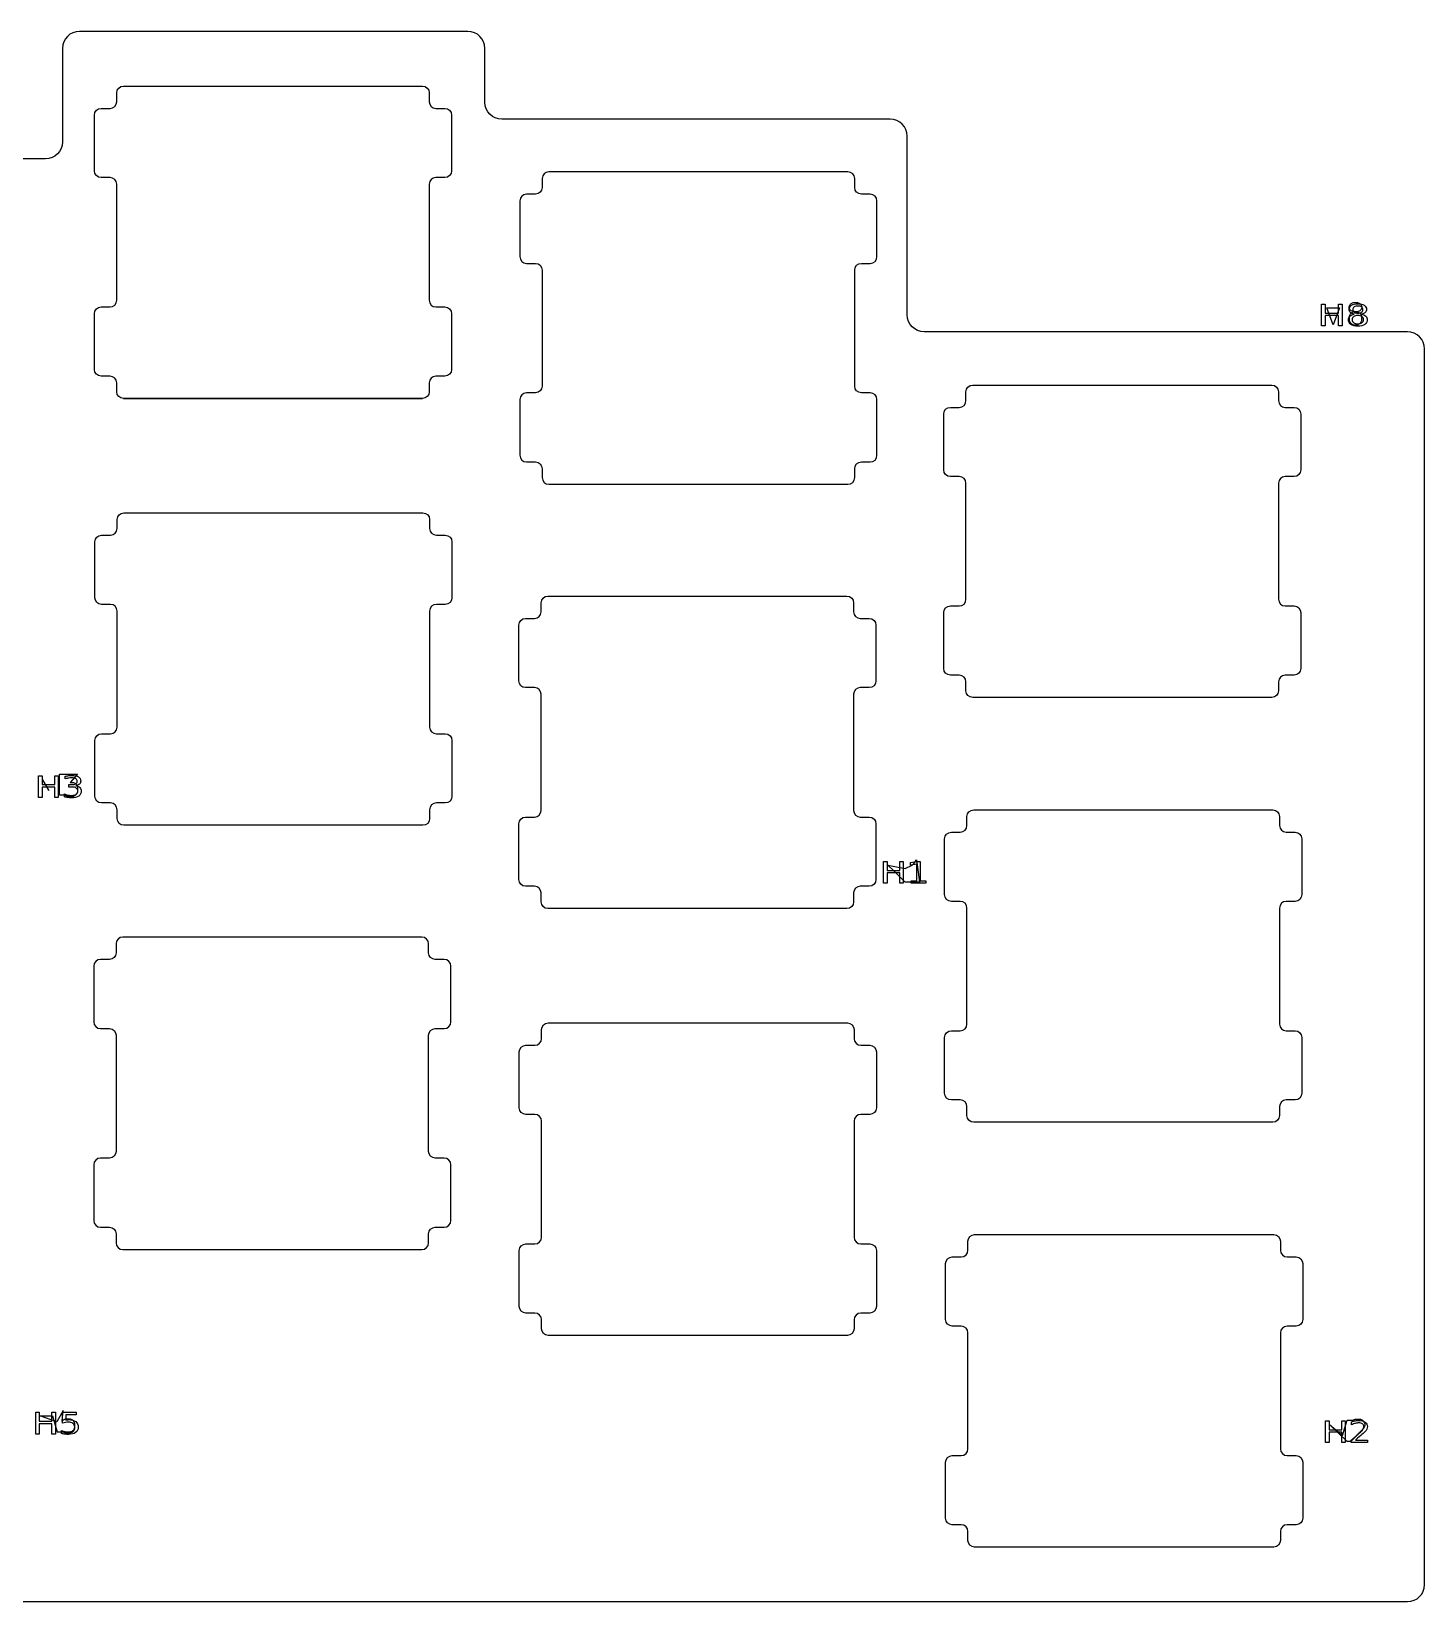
# Model space of a CAD drawing. Extents: x 0 to 140, y -107 to 1.
# Drawn here: x 77.7 to 140.1, y -69.3 to 1 of the extents above; entities that cross this region are included whole.
import ezdxf

# ---------------------------------------------------------------- set-up
doc = ezdxf.new("R2010")
doc.units = 0
doc.layers.get('0').update_dxf_attribs({"linetype": 'CONTINUOUS'})

msp = doc.modelspace()

# ---------------------------------------------------------------- linework, layer by layer
at = {"color": 7}
for p, q in [((97.223707, 1.013853), (79.824707, 1.013853)), ((79.062707, 0.251852), (79.062707, -3.939144)), ((97.985707, -2.161144), (97.985707, 0.251852)), ((81.49336, -2.134677), (81.49336, -1.733357)), ((81.49336, -1.733357), (81.494376, -1.735008)), ((81.79435, -1.435006), (81.79308, -1.433637)), ((81.79308, -1.433637), (95.19412, -1.433637)), ((95.19412, -1.433637), (95.194374, -1.435006)), ((95.494348, -1.735008), (95.49384, -1.733357)), ((95.49384, -1.733357), (95.49384, -2.134677)), ((80.4926, -5.233477), (80.4926, -2.734117)), ((80.4926, -2.734117), (80.494378, -2.735006)), ((80.794352, -2.435007), (80.79232, -2.434397)), ((80.79232, -2.434397), (81.19364, -2.434397)), ((81.19364, -2.434397), (81.194402, -2.435007)), ((81.494376, -2.135007), (81.49336, -2.134677)), ((95.49384, -2.134677), (95.494348, -2.135007)), ((95.794322, -2.435007), (95.79356, -2.434397)), ((95.79356, -2.434397), (96.19234, -2.434397)), ((96.19234, -2.434397), (96.194372, -2.435007)), ((96.494346, -2.735006), (96.49206, -2.734117)), ((96.49206, -2.734117), (96.49206, -5.233477)), ((116.146707, -2.923144), (98.747707, -2.923144)), ((116.908707, -11.686144), (116.908707, -3.685144)), ((78.300707, -4.701144), (60.774707, -4.701144)), ((80.494378, -5.235001), (80.4926, -5.233477)), ((81.19364, -5.533197), (80.79232, -5.533197)), ((80.79232, -5.533197), (80.794352, -5.535)), ((81.194402, -5.535), (81.19364, -5.533197)), ((96.19234, -5.533197), (95.79356, -5.533197)), ((95.79356, -5.533197), (95.794322, -5.535)), ((96.194372, -5.535), (96.19234, -5.533197)), ((96.49206, -5.233477), (96.494346, -5.235001)), ((100.554155, -5.579704), (100.554155, -5.980364)), ((114.254534, -5.279845), (100.854002, -5.279845)), ((114.554381, -5.980364), (114.554381, -5.579704)), ((81.49336, -11.034837), (81.49336, -5.832917)), ((81.49336, -5.832917), (81.494376, -5.835)), ((95.494348, -5.835), (95.49384, -5.832917)), ((95.49384, -5.832917), (95.49384, -11.034837)), ((100.254308, -6.280224), (99.853623, -6.280224)), ((115.253643, -6.280224), (114.854228, -6.280224)), ((99.553776, -6.580083), (99.553776, -9.079761)), ((115.55349, -9.079761), (115.55349, -6.580083)), ((99.853623, -9.379621), (100.254308, -9.379621)), ((100.554155, -9.67948), (100.554155, -14.880448)), ((114.554381, -14.880448), (114.554381, -9.67948)), ((114.854228, -9.379621), (115.253643, -9.379621)), ((81.494376, -11.035015), (81.49336, -11.034837)), ((95.49384, -11.034837), (95.494348, -11.035015)), ((135.468716, -11.206213), (135.633912, -11.206213)), ((135.468716, -12.178218), (135.468716, -11.206213)), ((135.633912, -11.206213), (135.633912, -11.60465)), ((136.234175, -11.60465), (136.234175, -11.206213)), ((136.234175, -11.206213), (136.399369, -11.206213)), ((136.399369, -11.206213), (136.399369, -12.178218)), ((136.7028, -11.319317), (136.75106, -11.225337)), ((136.75106, -11.225337), (136.79932, -11.177077)), ((136.79932, -11.177077), (136.8933, -11.128817)), ((136.8933, -11.128817), (137.0838, -11.128817)), ((137.0838, -11.128817), (137.18032, -11.177077)), ((137.18032, -11.177077), (137.22858, -11.225337)), ((137.22858, -11.225337), (137.2743, -11.319317)), ((80.4926, -14.133637), (80.4926, -11.634277)), ((80.4926, -11.634277), (80.494378, -11.635014)), ((80.794352, -11.335014), (80.79232, -11.334557)), ((80.79232, -11.334557), (81.19364, -11.334557)), ((81.19364, -11.334557), (81.194402, -11.335014)), ((95.794322, -11.335014), (95.79356, -11.334557)), ((95.79356, -11.334557), (96.19234, -11.334557)), ((96.19234, -11.334557), (96.194372, -11.335014)), ((96.494346, -11.635014), (96.49206, -11.634277)), ((96.49206, -11.634277), (96.49206, -14.133637)), ((135.633912, -11.60465), (136.234175, -11.60465)), ((136.234175, -11.715327), (135.633912, -11.715327)), ((135.633912, -11.715327), (135.633912, -12.178218)), ((135.70458, -11.367577), (136.27608, -11.367577)), ((135.99033, -12.129577), (135.70458, -11.367577)), ((136.27608, -11.367577), (135.99033, -12.129577)), ((136.234175, -12.178218), (136.234175, -11.715327)), ((136.7028, -11.367577), (136.7028, -11.319317)), ((136.75106, -11.461557), (136.7028, -11.367577)), ((136.75106, -11.652057), (136.7028, -11.748577)), ((136.7028, -11.748577), (136.7028, -11.939077)), ((136.7028, -11.939077), (136.75106, -12.033057)), ((136.79932, -11.509817), (136.75106, -11.461557)), ((136.79932, -11.606337), (136.75106, -11.652057)), ((136.98855, -11.558077), (136.79932, -11.509817)), ((136.8933, -11.558077), (136.79932, -11.606337)), ((136.870422, -11.452958), (136.870422, -11.452958)), ((137.0838, -11.558077), (136.8933, -11.558077)), ((136.930938, -11.66064), (136.930938, -11.66064)), ((137.18032, -11.606337), (136.98855, -11.558077)), ((137.18032, -11.509817), (137.0838, -11.558077)), ((137.096134, -11.716629), (137.096134, -11.716629)), ((137.22858, -11.461557), (137.18032, -11.509817)), ((137.22858, -11.652057), (137.18032, -11.606337)), ((137.2743, -11.367577), (137.22858, -11.461557)), ((137.2743, -11.748577), (137.22858, -11.652057)), ((137.22858, -12.033057), (137.2743, -11.939077)), ((137.2743, -11.319317), (137.2743, -11.367577)), ((137.2743, -11.939077), (137.2743, -11.748577)), ((118.30558, -12.447077), (117.670707, -12.448144)), ((134.56158, -12.447077), (118.30558, -12.447077)), ((135.32358, -12.447077), (134.56158, -12.447077)), ((139.322683, -12.448144), (135.32358, -12.447077)), ((135.633912, -12.178218), (135.468716, -12.178218)), ((136.399369, -12.178218), (136.234175, -12.178218)), ((136.75106, -12.033057), (136.79932, -12.081317)), ((136.79932, -12.081317), (136.8933, -12.129577)), ((136.8933, -12.129577), (137.0838, -12.129577)), ((137.0838, -12.129577), (137.18032, -12.081317)), ((137.18032, -12.081317), (137.22858, -12.033057)), ((140.084683, -68.582093), (140.084683, -13.210144)), ((80.494378, -14.135009), (80.4926, -14.133637)), ((81.19364, -14.433357), (80.79232, -14.433357)), ((80.79232, -14.433357), (80.794352, -14.435008)), ((81.194402, -14.435008), (81.19364, -14.433357)), ((81.49336, -15.134397), (81.49336, -14.733077)), ((81.49336, -14.733077), (81.494376, -14.735007)), ((95.494348, -14.735007), (95.49384, -14.733077)), ((95.49384, -14.733077), (95.49384, -15.134397)), ((96.19234, -14.433357), (95.79356, -14.433357)), ((95.79356, -14.433357), (95.794322, -14.435008)), ((96.194372, -14.435008), (96.19234, -14.433357)), ((96.49206, -14.133637), (96.494346, -14.135009)), ((81.494376, -15.135007), (81.49336, -15.134397)), ((95.19412, -15.434117), (81.79308, -15.434117)), ((81.79308, -15.434117), (95.19412, -15.434117)), ((95.194374, -15.435006), (81.79435, -15.435006)), ((95.49384, -15.134397), (95.494348, -15.135007)), ((100.254308, -15.180307), (99.853623, -15.180307)), ((115.253643, -15.180307), (114.854228, -15.180307)), ((119.540909, -15.531678), (119.540909, -15.132289)), ((119.840756, -14.832416), (133.241288, -14.832416)), ((133.541135, -15.132289), (133.541262, -15.531678)), ((99.553776, -15.480167), (99.553776, -17.979845)), ((115.55349, -17.979845), (115.55349, -15.480167)), ((118.5418, -18.632345), (118.5418, -16.132668)), ((118.841647, -15.831538), (119.241062, -15.831538)), ((133.841109, -15.831538), (134.241667, -15.831538)), ((134.541641, -16.132668), (134.541641, -18.632345)), ((99.853623, -18.279704), (100.254308, -18.279704)), ((114.854228, -18.279704), (115.253643, -18.279704)), ((100.554155, -18.579564), (100.554155, -18.980224)), ((114.554381, -18.980224), (114.554381, -18.579564)), ((119.241062, -18.932205), (118.841647, -18.932205)), ((134.241667, -18.932205), (133.841109, -18.932205)), ((100.854002, -19.280083), (114.254534, -19.280083)), ((119.540909, -24.431813), (119.540909, -19.232065)), ((133.541262, -19.232065), (133.541262, -24.431813)), ((81.51241, -21.259391), (81.51241, -20.860001)), ((81.813527, -20.560142), (95.212789, -20.560142)), ((95.512636, -20.860001), (95.512636, -21.259391)), ((80.813148, -21.559251), (81.212563, -21.559251)), ((95.812483, -21.559251), (96.213168, -21.559251)), ((80.513301, -24.360071), (80.513301, -21.86038)), ((96.513015, -21.86038), (96.513015, -24.360071)), ((100.5078, -24.990359), (100.5078, -24.590944)), ((100.807647, -24.29111), (114.206909, -24.29111)), ((114.506756, -24.590944), (114.506756, -24.990359)), ((81.212563, -24.659905), (80.813148, -24.659905)), ((81.51241, -30.159513), (81.51241, -24.959752)), ((95.512636, -24.959752), (95.512636, -30.159513)), ((96.213168, -24.659905), (95.812483, -24.659905)), ((99.807268, -25.290206), (100.206683, -25.290206)), ((100.5078, -24.990359), (100.5078, -24.990359)), ((114.806603, -25.290206), (115.207288, -25.290206)), ((118.5418, -27.532391), (118.5418, -25.031507)), ((118.841647, -24.73166), (119.241062, -24.73166)), ((133.841109, -24.73166), (134.241667, -24.73166)), ((134.541641, -25.031507), (134.541641, -27.532391)), ((99.507421, -28.091064), (99.507421, -25.590053)), ((115.507135, -25.590053), (115.507135, -28.091064)), ((119.241062, -27.832238), (118.841647, -27.832238)), ((119.540909, -28.5315), (119.540909, -28.132085)), ((133.541262, -28.132085), (133.541135, -28.5315)), ((134.241667, -27.832238), (133.841109, -27.832238)), ((100.206683, -28.390911), (99.807268, -28.390911)), ((100.5078, -33.890392), (100.5078, -28.690758)), ((114.506756, -28.690758), (114.506756, -33.890392)), ((115.207288, -28.390911), (114.806603, -28.390911)), ((133.241288, -28.832617), (119.840756, -28.832617)), ((80.513301, -33.260091), (80.513301, -30.759207)), ((80.813148, -30.45936), (81.212563, -30.45936)), ((95.812483, -30.45936), (96.213168, -30.45936)), ((96.513015, -30.759207), (96.513015, -33.260091)), ((77.993519, -32.338886), (78.149478, -32.338886)), ((77.993519, -33.310891), (77.993519, -32.338886)), ((78.149478, -32.338886), (78.149478, -32.737323)), ((78.71618, -32.737323), (78.71618, -32.338886)), ((78.71618, -32.338886), (78.872136, -32.338886)), ((78.872136, -32.338886), (78.872136, -33.310891)), ((78.93558, -32.261617), (79.7433, -32.261617)), ((78.93558, -33.214117), (78.93558, -32.261617)), ((79.182509, -32.480161), (79.182509, -32.362973)), ((79.7433, -32.261617), (79.41056, -32.642617)), ((78.149478, -32.737323), (78.71618, -32.737323)), ((78.71618, -32.847999), (78.149478, -32.847999)), ((78.149478, -32.847999), (78.149478, -33.310891)), ((78.17358, -32.500377), (78.45933, -33.000757)), ((78.45933, -33.000757), (78.17358, -32.500377)), ((78.71618, -33.310891), (78.71618, -32.847999)), ((79.346961, -32.845395), (79.346961, -32.737323)), ((79.346961, -32.737323), (79.487479, -32.737323)), ((79.481302, -32.845395), (79.346961, -32.845395)), ((79.41056, -32.642617), (79.5528, -32.642617)), ((79.5528, -32.642617), (79.64932, -32.690877)), ((79.64932, -32.690877), (79.69758, -32.739137)), ((79.668916, -32.786803), (79.668916, -32.786803)), ((79.69758, -32.739137), (79.7433, -32.833117)), ((79.7433, -32.833117), (79.7433, -33.071877)), ((78.149478, -33.310891), (77.993519, -33.310891)), ((78.872136, -33.310891), (78.71618, -33.310891)), ((79.1718, -33.214117), (78.93558, -33.214117)), ((79.147767, -33.281592), (79.147767, -33.15464)), ((79.26832, -33.262377), (79.1718, -33.214117)), ((79.5528, -33.262377), (79.26832, -33.262377)), ((79.64932, -33.214117), (79.5528, -33.262377)), ((79.69758, -33.165857), (79.64932, -33.214117)), ((79.7433, -33.071877), (79.69758, -33.165857)), ((81.212563, -33.560065), (80.813148, -33.560065)), ((96.213168, -33.560065), (95.812483, -33.560065)), ((81.51241, -34.2592), (81.51241, -33.859912)), ((95.512636, -33.859912), (95.512636, -34.2592)), ((99.807268, -34.190239), (100.206683, -34.190239)), ((114.806603, -34.190239), (115.207288, -34.190239)), ((119.584343, -34.56654), (119.584343, -34.167125)), ((119.88546, -33.867278), (133.284722, -33.867278)), ((133.584569, -34.167125), (133.584569, -34.56654)), ((95.212789, -34.560444), (81.813527, -34.560444)), ((99.507421, -36.991097), (99.507421, -34.490213)), ((115.507135, -34.490213), (115.507135, -36.991097)), ((118.585234, -37.667118), (118.585234, -35.167504)), ((118.885081, -34.866387), (119.284496, -34.866387)), ((133.884416, -34.866387), (134.285101, -34.866387)), ((134.584948, -35.167504), (134.584948, -37.667118)), ((115.852224, -36.186986), (116.008183, -36.186986)), ((115.852224, -37.158991), (115.852224, -36.186986)), ((116.008183, -36.186986), (116.008183, -36.585423)), ((116.008183, -36.585423), (116.574882, -36.585423)), ((116.03228, -36.348477), (116.81714, -36.491987)), ((116.31803, -36.610097), (116.03228, -36.348477)), ((116.574882, -36.585423), (116.574882, -36.186986)), ((116.574882, -36.186986), (116.730841, -36.186986)), ((116.730841, -36.186986), (116.730841, -37.158991)), ((116.81714, -36.491987), (117.12702, -36.348477)), ((117.059746, -36.233859), (117.335374, -36.186986)), ((117.059746, -36.353651), (117.059746, -36.233859)), ((117.336918, -36.306778), (117.059746, -36.353651)), ((117.12702, -36.348477), (117.221, -36.251957)), ((117.221, -36.251957), (117.31752, -36.109717)), ((117.31752, -36.109717), (117.45976, -37.110477)), ((117.335374, -36.186986), (117.491332, -36.186986)), ((117.336918, -37.048313), (117.336918, -36.306778)), ((117.491332, -36.186986), (117.491332, -37.048313)), ((116.008183, -37.158991), (115.852224, -37.158991)), ((116.574882, -36.696099), (116.008183, -36.696099)), ((116.008183, -36.696099), (116.008183, -37.158991)), ((116.81714, -37.110477), (116.31803, -36.610097)), ((116.574882, -37.158991), (116.574882, -36.696099)), ((116.730841, -37.158991), (116.574882, -37.158991)), ((117.45976, -37.110477), (116.81714, -37.110477)), ((117.082136, -37.048313), (117.336918, -37.048313)), ((117.082136, -37.158991), (117.082136, -37.048313)), ((117.746117, -37.158991), (117.082136, -37.158991)), ((117.491332, -37.048313), (117.746117, -37.048313)), ((117.746117, -37.048313), (117.746117, -37.158991)), ((100.206683, -37.290944), (99.807268, -37.290944)), ((100.5078, -37.990206), (100.5078, -37.590791)), ((114.506756, -37.590791), (114.506756, -37.990206)), ((115.207288, -37.290944), (114.806603, -37.290944)), ((119.284496, -37.967092), (118.885081, -37.967092)), ((134.285101, -37.967092), (133.884416, -37.967092)), ((114.206909, -38.290053), (100.807647, -38.290053)), ((119.584343, -43.466573), (119.584343, -38.266939)), ((133.584569, -38.266939), (133.584569, -43.466573)), ((81.466055, -39.87006), (81.466055, -40.270618)), ((95.166434, -39.570086), (81.765902, -39.570086)), ((95.466281, -40.270618), (95.466281, -39.87006)), ((81.166208, -40.570465), (80.765523, -40.570465)), ((96.165543, -40.570465), (95.766128, -40.570465)), ((80.465676, -40.870439), (80.465676, -43.370053)), ((96.46666, -43.370053), (96.46666, -40.870439)), ((100.826189, -43.415646), (114.226721, -43.415646)), ((80.765523, -43.6699), (81.166208, -43.6699)), ((81.466055, -43.971017), (81.466055, -49.170778)), ((95.466281, -49.170778), (95.466281, -43.971017)), ((95.766128, -43.6699), (96.165543, -43.6699)), ((100.526342, -44.116178), (100.526342, -43.715493)), ((114.526568, -43.715493), (114.526568, -44.116178)), ((118.585234, -46.567278), (118.585234, -44.067537)), ((118.885081, -43.76642), (119.284496, -43.76642)), ((133.884416, -43.76642), (134.285101, -43.76642)), ((134.584948, -44.067537), (134.584948, -46.567278)), ((99.525963, -47.215613), (99.525963, -44.715872)), ((99.82708, -44.416025), (100.226495, -44.416025)), ((114.826542, -44.416025), (115.2271, -44.416025)), ((115.526947, -44.715872), (115.526947, -47.215613)), ((119.284496, -46.867125), (118.885081, -46.867125)), ((134.285101, -46.867125), (133.884416, -46.867125)), ((100.226495, -47.51546), (99.82708, -47.51546)), ((100.526342, -53.016211), (100.526342, -47.815307)), ((114.526568, -47.815307), (114.526568, -53.016211)), ((115.2271, -47.51546), (114.826542, -47.51546)), ((119.584343, -47.566387), (119.584343, -47.166972)), ((133.584569, -47.166972), (133.584569, -47.566387)), ((133.284722, -47.867504), (119.88546, -47.867504)), ((80.465676, -49.770472), (80.465676, -52.270086)), ((81.166208, -49.470625), (80.765523, -49.470625)), ((96.165543, -49.470625), (95.766128, -49.470625)), ((96.46666, -52.270086), (96.46666, -49.770472)), ((80.765523, -52.57006), (81.166208, -52.57006)), ((95.766128, -52.57006), (96.165543, -52.57006)), ((96.46666, -52.270086), (96.46666, -52.270086)), ((81.466055, -52.869907), (81.466055, -53.270465)), ((95.466281, -53.270465), (95.466281, -52.869907)), ((99.82708, -53.316058), (100.226495, -53.316058)), ((114.826542, -53.316058), (115.2271, -53.316058)), ((119.629047, -53.6013), (119.629047, -53.201885)), ((119.928894, -52.902038), (133.328156, -52.902038)), ((133.628003, -53.201885), (133.628003, -53.6013)), ((81.765902, -53.570439), (95.166434, -53.570439)), ((99.525963, -56.115646), (99.525963, -53.616032)), ((115.526947, -53.616032), (115.526947, -56.115646)), ((118.928515, -53.902417), (119.32793, -53.902417)), ((133.92912, -53.902417), (134.328535, -53.902417)), ((118.628668, -56.702005), (118.628668, -54.202264)), ((134.628382, -54.202264), (134.628382, -56.702005)), ((100.226495, -56.415493), (99.82708, -56.415493)), ((100.526342, -57.116025), (100.526342, -56.71534)), ((114.526568, -56.71534), (114.526568, -57.116025)), ((115.2271, -56.415493), (114.826542, -56.415493)), ((114.226721, -57.415872), (100.826189, -57.415872)), ((119.32793, -57.001852), (118.928515, -57.001852)), ((119.629047, -62.50146), (119.629047, -57.301699)), ((133.628003, -57.301699), (133.628003, -62.50146)), ((134.328535, -57.001852), (133.92912, -57.001852)), ((77.866519, -60.863338), (78.022478, -60.863338)), ((77.866519, -61.835342), (77.866519, -60.863338)), ((78.022478, -60.863338), (78.022478, -61.261775)), ((78.04658, -61.024577), (78.61808, -61.024577)), ((78.80858, -61.286197), (78.04658, -61.024577)), ((78.58918, -61.261775), (78.58918, -60.863338)), ((78.58918, -60.863338), (78.745136, -60.863338)), ((78.61808, -61.024577), (78.83144, -61.738317)), ((78.745136, -60.863338), (78.745136, -61.835342)), ((79.09306, -60.785817), (78.80858, -61.286197)), ((79.0448, -61.263337), (79.09306, -60.785817)), ((79.070952, -60.863338), (79.683204, -60.863338)), ((79.070952, -61.35162), (79.070952, -60.863338)), ((79.18958, -61.166817), (79.09306, -61.215077)), ((79.4258, -61.166817), (79.18958, -61.166817)), ((79.683204, -60.974016), (79.213784, -60.974016)), ((79.213784, -60.974016), (79.213784, -61.212296)), ((79.52232, -61.215077), (79.4258, -61.166817)), ((79.683204, -60.863338), (79.683204, -60.974016)), ((136.87806, -61.215077), (136.97458, -61.166817)), ((136.97458, -61.166817), (137.2108, -61.166817)), ((137.2108, -61.166817), (137.30732, -61.215077)), ((78.022478, -61.835342), (77.866519, -61.835342)), ((78.022478, -61.261775), (78.58918, -61.261775)), ((78.58918, -61.372453), (78.022478, -61.372453)), ((78.022478, -61.372453), (78.022478, -61.835342)), ((78.58918, -61.835342), (78.58918, -61.372453)), ((78.745136, -61.835342), (78.58918, -61.835342)), ((78.83144, -61.738317), (79.09306, -61.738317)), ((79.022311, -61.812556), (79.022311, -61.680395)), ((79.09306, -61.215077), (79.0448, -61.263337)), ((79.09306, -61.738317), (79.18958, -61.786577)), ((79.18958, -61.786577), (79.4258, -61.786577)), ((79.4258, -61.786577), (79.52232, -61.738317)), ((79.57058, -61.263337), (79.52232, -61.215077)), ((79.52232, -61.738317), (79.57058, -61.690057)), ((79.6163, -61.357317), (79.57058, -61.263337)), ((79.57058, -61.690057), (79.6163, -61.596077)), ((79.6163, -61.596077), (79.6163, -61.357317)), ((135.651524, -61.244338), (135.807483, -61.244338)), ((135.651524, -62.216342), (135.651524, -61.244338)), ((135.807483, -61.244338), (135.807483, -61.642775)), ((135.807483, -61.642775), (136.374182, -61.642775)), ((136.374182, -61.753453), (135.807483, -61.753453)), ((135.807483, -61.753453), (135.807483, -62.216342)), ((135.83158, -61.405577), (136.40308, -61.905957)), ((136.61644, -62.167577), (135.83158, -61.405577)), ((136.374182, -61.642775), (136.374182, -61.244338)), ((136.374182, -61.244338), (136.530141, -61.244338)), ((136.374182, -62.216342), (136.374182, -61.753453)), ((136.40308, -61.905957), (136.61644, -61.215077)), ((136.530141, -61.244338), (136.530141, -62.216342)), ((136.61644, -61.215077), (136.87806, -61.215077)), ((137.35558, -61.596077), (136.78408, -62.167577)), ((136.80886, -61.424025), (136.80886, -61.291213)), ((137.30732, -61.215077), (137.35558, -61.263337)), ((137.35558, -61.263337), (137.4013, -61.357317)), ((137.4013, -61.453837), (137.35558, -61.596077)), ((137.4013, -61.357317), (137.4013, -61.453837)), ((119.629047, -62.50146), (119.629047, -62.50146)), ((135.807483, -62.216342), (135.651524, -62.216342)), ((136.530141, -62.216342), (136.374182, -62.216342)), ((136.78408, -62.167577), (136.61644, -62.167577)), ((136.801139, -62.216342), (136.801139, -62.105667)), ((137.533062, -62.216342), (136.801139, -62.216342)), ((136.988753, -62.105667), (137.533062, -62.105667)), ((136.988753, -62.105667), (136.988753, -62.105667)), ((137.533062, -62.105667), (137.533062, -62.216342)), ((118.628668, -65.602038), (118.628668, -63.102424)), ((118.928515, -62.801307), (119.32793, -62.801307)), ((133.92912, -62.801307), (134.328535, -62.801307)), ((134.628382, -63.102424), (134.628382, -65.602038)), ((119.32793, -65.901885), (118.928515, -65.901885)), ((134.328535, -65.901885), (133.92912, -65.901885)), ((119.629047, -66.602417), (119.629047, -66.201859)), ((133.628003, -66.201859), (133.628003, -66.602417)), ((133.328156, -66.902264), (119.928894, -66.902264)), ((74.49058, -69.343077), (110.55858, -69.343077)), ((110.55858, -69.343077), (135.32358, -69.343077)), ((135.32358, -69.343077), (139.322683, -69.344093))]:
    msp.add_line(p, q, dxfattribs=at)
for points in [[(79.824707, 1.013853), (79.403994, 1.012782), (79.062834, 0.671623), (79.062707, 0.251852)], [(97.985707, 0.251852), (97.985834, 0.671623), (97.644674, 1.012782), (97.223707, 1.013853)], [(81.494376, -1.735008), (81.494376, -1.569332), (81.628673, -1.435021), (81.79435, -1.435006)], [(95.194374, -1.435006), (95.360051, -1.435021), (95.494348, -1.569332), (95.494348, -1.735008)], [(80.494378, -2.735006), (80.494378, -2.569331), (80.628678, -2.435032), (80.794352, -2.435007)], [(81.194402, -2.435007), (81.360076, -2.434981), (81.494376, -2.300682), (81.494376, -2.135007)], [(95.494348, -2.135007), (95.494348, -2.300682), (95.628648, -2.434993), (95.794322, -2.435007)], [(96.194372, -2.435007), (96.360046, -2.435032), (96.494346, -2.569331), (96.494346, -2.735006)], [(98.747707, -2.923144), (98.326994, -2.924211), (97.985834, -2.583051), (97.985707, -2.161144)], [(116.908707, -3.685144), (116.908834, -3.26537), (116.567674, -2.924211), (116.146707, -2.923144)], [(79.062707, -3.939144), (79.062834, -4.361051), (78.721674, -4.702211), (78.300707, -4.701144)], [(80.794352, -5.535), (80.628678, -5.534975), (80.494378, -5.400676), (80.494378, -5.235001)], [(81.494376, -5.835), (81.494376, -5.669325), (81.360076, -5.535014), (81.194402, -5.535)], [(95.794322, -5.535), (95.628648, -5.535026), (95.494348, -5.669325), (95.494348, -5.835)], [(96.494346, -5.235001), (96.494346, -5.400676), (96.360046, -5.534975), (96.194372, -5.535)], [(100.854002, -5.279845), (100.68909, -5.280518), (100.55479, -5.414817), (100.554155, -5.579704)], [(114.554381, -5.579704), (114.554762, -5.414817), (114.420462, -5.280506), (114.254534, -5.279845)], [(99.853623, -6.280224), (99.689092, -6.280516), (99.554792, -6.414815), (99.553776, -6.580083)], [(100.554155, -5.980364), (100.55479, -6.146166), (100.42049, -6.280465), (100.254308, -6.280224)], [(114.854228, -6.280224), (114.689062, -6.280475), (114.554762, -6.146166), (114.554381, -5.980364)], [(115.55349, -6.580083), (115.55476, -6.414815), (115.42046, -6.280504), (115.253643, -6.280224)], [(99.553776, -9.079761), (99.554792, -9.24616), (99.689092, -9.38047), (99.853623, -9.379621)], [(115.253643, -9.379621), (115.42046, -9.380459), (115.55476, -9.24616), (115.55349, -9.079761)], [(100.254308, -9.379621), (100.42049, -9.380498), (100.55479, -9.514809), (100.554155, -9.67948)], [(114.554381, -9.67948), (114.554762, -9.514809), (114.689062, -9.38051), (114.854228, -9.379621)], [(81.194402, -11.335014), (81.360076, -11.334989), (81.494376, -11.20069), (81.494376, -11.035015)], [(95.494348, -11.035015), (95.494348, -11.20069), (95.628648, -11.335), (95.794322, -11.335014)], [(136.706044, -11.440588), (136.706044, -11.362897), (136.740664, -11.301482), (136.809904, -11.256343)], [(136.809904, -11.256343), (136.879691, -11.211204), (136.975101, -11.188635), (137.096134, -11.188635)], [(137.096134, -11.188635), (137.217711, -11.188635), (137.313121, -11.211204), (137.382362, -11.256343)], [(137.382362, -11.256343), (137.451602, -11.301482), (137.486222, -11.362897), (137.486222, -11.440588)], [(80.494378, -11.635014), (80.494378, -11.469339), (80.628678, -11.33504), (80.794352, -11.335014)], [(96.194372, -11.335014), (96.360046, -11.33504), (96.494346, -11.469339), (96.494346, -11.635014)], [(117.670707, -12.448144), (117.249994, -12.449211), (116.908834, -12.108051), (116.908707, -11.686144)], [(136.67742, -11.90478), (136.67742, -11.842714), (136.699775, -11.790197), (136.744481, -11.747228)], [(136.78537, -12.121577), (136.713404, -12.07123), (136.67742, -11.998964), (136.67742, -11.90478)], [(136.764926, -11.581864), (136.72567, -11.543235), (136.706044, -11.496144), (136.706044, -11.440588)], [(136.744481, -11.747228), (136.789188, -11.70426), (136.851339, -11.675397), (136.930938, -11.66064)], [(136.930938, -11.66064), (136.860062, -11.646751), (136.804725, -11.620492), (136.764926, -11.581864)], [(136.910493, -11.76676), (136.865787, -11.80018), (136.843435, -11.846187), (136.843435, -11.90478)], [(136.843435, -11.90478), (136.843435, -11.963374), (136.865787, -12.009381), (136.910493, -12.042801)], [(136.929302, -11.335119), (136.890049, -11.363331), (136.870422, -11.402611), (136.870422, -11.452958)], [(136.870422, -11.452958), (136.870422, -11.503305), (136.890049, -11.542584), (136.929302, -11.570796)], [(137.096134, -11.716629), (137.017625, -11.716629), (136.955743, -11.733339), (136.910493, -11.76676)], [(137.096134, -11.292802), (137.024712, -11.292802), (136.969101, -11.306908), (136.929302, -11.335119)], [(136.929302, -11.570796), (136.969101, -11.599008), (137.024712, -11.613114), (137.096134, -11.613114)], [(137.262146, -11.335119), (137.222347, -11.306908), (137.167008, -11.292802), (137.096134, -11.292802)], [(137.096134, -11.613114), (137.167008, -11.613114), (137.222347, -11.599008), (137.262146, -11.570796)], [(137.281773, -11.76676), (137.237066, -11.733339), (137.175187, -11.716629), (137.096134, -11.716629)], [(137.322664, -11.452958), (137.322664, -11.402611), (137.302491, -11.363331), (137.262146, -11.335119)], [(137.262146, -11.570796), (137.302491, -11.542584), (137.322664, -11.503305), (137.322664, -11.452958)], [(137.426525, -11.581864), (137.387269, -11.620492), (137.332476, -11.646751), (137.262146, -11.66064)], [(137.262146, -11.66064), (137.341745, -11.675397), (137.403624, -11.70426), (137.447787, -11.747228)], [(137.349652, -11.90478), (137.349652, -11.846187), (137.327025, -11.80018), (137.281773, -11.76676)], [(137.281773, -12.042801), (137.327025, -12.008947), (137.349652, -11.96294), (137.349652, -11.90478)], [(137.514846, -11.90478), (137.514846, -11.998964), (137.47859, -12.07123), (137.406078, -12.121577)], [(137.486222, -11.440588), (137.486222, -11.496144), (137.466324, -11.543235), (137.426525, -11.581864)], [(137.447787, -11.747228), (137.492494, -11.790197), (137.514846, -11.842714), (137.514846, -11.90478)], [(137.096134, -12.197098), (136.961471, -12.197098), (136.857882, -12.171924), (136.78537, -12.121577)], [(136.910493, -12.042801), (136.955743, -12.076221), (137.017625, -12.092931), (137.096134, -12.092931)], [(137.096134, -12.092931), (137.174643, -12.092931), (137.236523, -12.076221), (137.281773, -12.042801)], [(137.406078, -12.121577), (137.334112, -12.171924), (137.230797, -12.197098), (137.096134, -12.197098)], [(140.084683, -13.210144), (140.085826, -12.79037), (139.744666, -12.449211), (139.322683, -12.448144)], [(80.794352, -14.435008), (80.628678, -14.434983), (80.494378, -14.300684), (80.494378, -14.135009)], [(81.494376, -14.735007), (81.494376, -14.569332), (81.360076, -14.435022), (81.194402, -14.435008)], [(95.794322, -14.435008), (95.628648, -14.435033), (95.494348, -14.569332), (95.494348, -14.735007)], [(96.494346, -14.135009), (96.494346, -14.300684), (96.360046, -14.434983), (96.194372, -14.435008)], [(81.79435, -15.435006), (81.628676, -15.434981), (81.494376, -15.300682), (81.494376, -15.135007)], [(95.494348, -15.135007), (95.494348, -15.300682), (95.360048, -15.434981), (95.194374, -15.435006)], [(99.853623, -15.180307), (99.689092, -15.180523), (99.554792, -15.314822), (99.553776, -15.480167)], [(100.554155, -14.880448), (100.55479, -15.046174), (100.42049, -15.180473), (100.254308, -15.180307)], [(114.854228, -15.180307), (114.689062, -15.180485), (114.554762, -15.046174), (114.554381, -14.880448)], [(115.55349, -15.480167), (115.55476, -15.314822), (115.42046, -15.180512), (115.253643, -15.180307)], [(119.540909, -15.132289), (119.541783, -14.967035), (119.676088, -14.832721), (119.840756, -14.832416)], [(133.241288, -14.832416), (133.40748, -14.83271), (133.54177, -14.967035), (133.541135, -15.132289)], [(118.5418, -16.132668), (118.5418, -15.967044), (118.6761, -15.832745), (118.841647, -15.831538)], [(119.241062, -15.831538), (119.407498, -15.832694), (119.541798, -15.698395), (119.540909, -15.531678)], [(133.541262, -15.531678), (133.542024, -15.698395), (133.676324, -15.832705), (133.841109, -15.831538)], [(134.241667, -15.831538), (134.407567, -15.832593), (134.542022, -15.966944), (134.541641, -16.132668)], [(99.553776, -17.979845), (99.554792, -18.146167), (99.689092, -18.280478), (99.853623, -18.279704)], [(100.254308, -18.279704), (100.42049, -18.280506), (100.55479, -18.414816), (100.554155, -18.579564)], [(114.554381, -18.579564), (114.554762, -18.414816), (114.689062, -18.280517), (114.854228, -18.279704)], [(115.253643, -18.279704), (115.42046, -18.280466), (115.55476, -18.146167), (115.55349, -17.979845)], [(100.554155, -18.980224), (100.55479, -19.146165), (100.68909, -19.280476), (100.854002, -19.280083)], [(114.254534, -19.280083), (114.420462, -19.280464), (114.554762, -19.146165), (114.554381, -18.980224)], [(118.841647, -18.932205), (118.6761, -18.932699), (118.5418, -18.798389), (118.5418, -18.632345)], [(119.540909, -19.232065), (119.541798, -19.067037), (119.407498, -18.932727), (119.241062, -18.932205)], [(133.841109, -18.932205), (133.676324, -18.932738), (133.542024, -19.067037), (133.541262, -19.232065)], [(134.541641, -18.632345), (134.542022, -18.798488), (134.407567, -18.93284), (134.241667, -18.932205)], [(81.51241, -20.860001), (81.51368, -20.694771), (81.64798, -20.560472), (81.813527, -20.560142)], [(95.212789, -20.560142), (95.379352, -20.560461), (95.513652, -20.694771), (95.512636, -20.860001)], [(80.513301, -21.86038), (80.513682, -21.694769), (80.647982, -21.56047), (80.813148, -21.559251)], [(81.212563, -21.559251), (81.37938, -21.560419), (81.51368, -21.42612), (81.51241, -21.259391)], [(95.512636, -21.259391), (95.513652, -21.42612), (95.647952, -21.560431), (95.812483, -21.559251)], [(96.213168, -21.559251), (96.37935, -21.560459), (96.51365, -21.694769), (96.513015, -21.86038)], [(80.813148, -24.659905), (80.648, -24.660398), (80.513707, -24.526121), (80.513301, -24.360071)], [(96.513015, -24.360071), (96.513622, -24.526121), (96.379332, -24.660413), (96.213168, -24.659905)], [(100.5078, -24.590944), (100.507825, -24.425415), (100.642118, -24.291148), (100.807647, -24.29111)], [(114.206909, -24.29111), (114.373454, -24.291138), (114.507747, -24.425415), (114.506756, -24.590944)], [(119.241062, -24.73166), (119.40749, -24.732803), (119.541783, -24.598495), (119.540909, -24.431813)], [(133.541262, -24.431813), (133.542024, -24.598495), (133.676332, -24.732788), (133.841109, -24.73166)], [(81.51241, -24.959752), (81.51368, -24.794721), (81.379372, -24.660428), (81.212563, -24.659905)], [(95.812483, -24.659905), (95.64796, -24.660413), (95.513667, -24.794721), (95.512636, -24.959752)], [(99.507421, -25.590053), (99.507817, -25.425403), (99.64211, -25.291095), (99.807268, -25.290206)], [(100.206683, -25.290206), (100.373492, -25.291095), (100.507785, -25.156787), (100.5078, -24.990359)], [(114.506756, -24.990359), (114.507772, -25.156787), (114.64208, -25.29108), (114.806603, -25.290206)], [(115.207288, -25.290206), (115.373462, -25.29111), (115.50777, -25.425403), (115.507135, -25.590053)], [(118.5418, -25.031507), (118.5418, -24.867111), (118.676108, -24.732803), (118.841647, -24.73166)], [(134.241667, -24.73166), (134.407559, -24.732676), (134.542022, -24.867011), (134.541641, -25.031507)], [(99.807268, -28.390911), (99.64211, -28.39114), (99.507802, -28.256857), (99.507421, -28.091064)], [(115.507135, -28.091064), (115.507755, -28.256857), (115.373462, -28.391165), (115.207288, -28.390911)], [(118.841647, -27.832238), (118.676108, -27.832604), (118.5418, -27.698311), (118.5418, -27.532391)], [(119.540909, -28.132085), (119.541798, -27.966927), (119.40749, -27.832634), (119.241062, -27.832238)], [(133.841109, -27.832238), (133.676332, -27.832619), (133.542039, -27.966927), (133.541262, -28.132085)], [(134.541641, -27.532391), (134.542007, -27.69841), (134.407559, -27.832746), (134.241667, -27.832238)], [(100.5078, -28.690758), (100.5078, -28.525473), (100.373492, -28.39118), (100.206683, -28.390911)], [(114.806603, -28.390911), (114.64208, -28.391165), (114.507787, -28.525473), (114.506756, -28.690758)], [(119.840756, -28.832617), (119.676106, -28.832617), (119.541798, -28.698309), (119.540909, -28.5315)], [(133.541135, -28.5315), (133.541755, -28.698309), (133.407462, -28.832617), (133.241288, -28.832617)], [(81.212563, -30.45936), (81.379372, -30.460503), (81.513665, -30.326195), (81.51241, -30.159513)], [(95.512636, -30.159513), (95.513652, -30.326195), (95.64796, -30.460488), (95.812483, -30.45936)], [(80.513301, -30.759207), (80.513697, -30.594811), (80.64799, -30.460503), (80.813148, -30.45936)], [(96.213168, -30.45936), (96.379342, -30.460518), (96.51365, -30.594811), (96.513015, -30.759207)], [(79.182509, -32.362973), (79.241701, -32.349084), (79.297032, -32.338668), (79.348505, -32.331723)], [(79.348505, -32.331723), (79.400491, -32.324779), (79.449389, -32.321307), (79.495198, -32.321307)], [(79.495198, -32.321307), (79.613582, -32.321307), (79.70726, -32.344093), (79.776234, -32.389666)], [(79.343872, -32.443702), (79.294975, -32.451515), (79.241188, -32.463669), (79.182509, -32.480161)], [(79.481302, -32.431985), (79.438581, -32.431985), (79.39277, -32.435891), (79.343872, -32.443702)], [(79.661194, -32.472348), (79.619503, -32.445439), (79.559539, -32.431985), (79.481302, -32.431985)], [(79.679724, -32.894224), (79.632371, -32.861672), (79.566229, -32.845395), (79.481302, -32.845395)], [(79.487479, -32.737323), (79.564172, -32.737323), (79.622848, -32.724519), (79.663511, -32.698911)], [(79.724504, -32.586933), (79.724504, -32.537019), (79.703402, -32.498825), (79.661194, -32.472348)], [(79.663511, -32.698911), (79.704174, -32.672868), (79.724504, -32.635543), (79.724504, -32.586933)], [(79.824875, -32.709978), (79.788329, -32.746871), (79.736343, -32.77248), (79.668916, -32.786803)], [(79.668916, -32.786803), (79.743549, -32.800257), (79.801712, -32.82825), (79.843404, -32.870785)], [(79.674319, -33.170264), (79.725792, -33.137714), (79.751527, -33.090404), (79.751527, -33.028339)], [(79.751527, -33.028339), (79.751527, -32.971047), (79.727593, -32.926343), (79.679724, -32.894224)], [(79.776234, -32.389666), (79.845205, -32.434804), (79.87969, -32.496003), (79.87969, -32.57326)], [(79.906713, -33.028339), (79.906713, -33.124257), (79.867595, -33.198476), (79.789358, -33.250995)], [(79.87969, -32.57326), (79.87969, -32.62708), (79.861418, -32.672652), (79.824875, -32.709978)], [(79.843404, -32.870785), (79.885611, -32.91332), (79.906713, -32.965837), (79.906713, -33.028339)], [(79.147767, -33.15464), (79.191002, -33.175908), (79.238356, -33.191966), (79.289829, -33.202816)], [(79.306042, -33.317401), (79.255084, -33.309588), (79.202326, -33.297652), (79.147767, -33.281592)], [(79.289829, -33.202816), (79.341299, -33.213667), (79.395086, -33.219093), (79.45119, -33.219093)], [(79.455823, -33.329771), (79.407438, -33.329771), (79.357512, -33.325648), (79.306042, -33.317401)], [(79.45119, -33.219093), (79.548987, -33.219093), (79.623364, -33.202816), (79.674319, -33.170264)], [(79.789358, -33.250995), (79.711121, -33.303512), (79.599942, -33.329771), (79.455823, -33.329771)], [(80.813148, -33.560065), (80.647891, -33.560558), (80.513555, -33.42611), (80.513301, -33.260091)], [(81.51241, -33.859912), (81.51368, -33.694881), (81.379372, -33.560588), (81.212563, -33.560065)], [(95.812483, -33.560065), (95.64796, -33.560573), (95.513667, -33.694881), (95.512636, -33.859912)], [(96.513015, -33.260091), (96.513777, -33.42611), (96.379441, -33.560573), (96.213168, -33.560065)], [(81.813527, -34.560444), (81.647889, -34.560546), (81.513553, -34.426108), (81.51241, -34.2592)], [(95.512636, -34.2592), (95.513779, -34.426108), (95.379443, -34.560571), (95.212789, -34.560444)], [(99.507421, -34.490213), (99.507675, -34.325463), (99.642011, -34.191001), (99.807268, -34.190239)], [(100.206683, -34.190239), (100.373492, -34.191001), (100.507785, -34.056693), (100.5078, -33.890392)], [(114.506756, -33.890392), (114.507772, -34.056693), (114.64208, -34.190986), (114.806603, -34.190239)], [(115.207288, -34.190239), (115.373561, -34.191016), (115.507897, -34.325463), (115.507135, -34.490213)], [(119.584343, -34.167125), (119.585501, -34.001967), (119.719794, -33.867659), (119.88546, -33.867278)], [(133.284722, -33.867278), (133.45115, -33.867674), (133.585458, -34.001967), (133.584569, -34.167125)], [(118.585234, -35.167504), (118.585503, -35.001965), (118.719796, -34.867657), (118.885081, -34.866387)], [(119.284496, -34.866387), (119.451178, -34.867657), (119.585471, -34.733349), (119.584343, -34.56654)], [(133.584569, -34.56654), (133.585458, -34.733349), (133.719766, -34.867642), (133.884416, -34.866387)], [(134.285101, -34.866387), (134.451148, -34.867672), (134.585456, -35.001965), (134.584948, -35.167504)], [(99.807268, -37.290944), (99.64211, -37.291046), (99.507802, -37.156763), (99.507421, -36.991097)], [(115.507135, -36.991097), (115.507755, -37.156763), (115.373462, -37.291071), (115.207288, -37.290944)], [(100.5078, -37.590791), (100.5078, -37.425379), (100.373492, -37.291086), (100.206683, -37.290944)], [(100.807647, -38.290053), (100.642108, -38.291054), (100.5078, -38.156761), (100.5078, -37.990206)], [(114.506756, -37.990206), (114.507757, -38.156761), (114.373464, -38.291069), (114.206909, -38.290053)], [(114.806603, -37.290944), (114.64208, -37.291071), (114.507787, -37.425379), (114.506756, -37.590791)], [(118.885081, -37.967092), (118.719697, -37.967712), (118.585361, -37.833264), (118.585234, -37.667118)], [(119.584343, -38.266939), (119.585486, -38.102035), (119.451178, -37.967742), (119.284496, -37.967092)], [(133.884416, -37.967092), (133.719766, -37.967727), (133.585473, -38.102035), (133.584569, -38.266939)], [(134.584948, -37.667118), (134.585583, -37.833264), (134.451247, -37.967727), (134.285101, -37.967092)], [(81.765902, -39.570086), (81.600899, -39.570975), (81.466563, -39.705437), (81.466055, -39.87006)], [(95.466281, -39.87006), (95.466789, -39.705437), (95.332453, -39.57099), (95.166434, -39.570086)], [(80.765523, -40.570465), (80.600901, -40.570973), (80.466565, -40.705435), (80.465676, -40.870439)], [(81.466055, -40.270618), (81.466675, -40.436665), (81.332382, -40.570973), (81.166208, -40.570465)], [(95.766128, -40.570465), (95.60097, -40.570958), (95.466662, -40.436665), (95.466281, -40.270618)], [(96.46666, -40.870439), (96.466787, -40.705435), (96.332451, -40.570988), (96.165543, -40.570465)], [(80.465676, -43.370053), (80.466692, -43.536735), (80.601, -43.671028), (80.765523, -43.6699)], [(96.165543, -43.6699), (96.332352, -43.671043), (96.466645, -43.536735), (96.46666, -43.370053)], [(100.526342, -43.715493), (100.527119, -43.550843), (100.661412, -43.416535), (100.826189, -43.415646)], [(114.226721, -43.415646), (114.392768, -43.41655), (114.527076, -43.550843), (114.526568, -43.715493)], [(119.284496, -43.76642), (119.451178, -43.767563), (119.585471, -43.633255), (119.584343, -43.466573)], [(133.584569, -43.466573), (133.585458, -43.633255), (133.719766, -43.767548), (133.884416, -43.76642)], [(81.166208, -43.6699), (81.332382, -43.671058), (81.46669, -43.805351), (81.466055, -43.971017)], [(95.466281, -43.971017), (95.466677, -43.805351), (95.60097, -43.671043), (95.766128, -43.6699)], [(100.226495, -44.416025), (100.392796, -44.416533), (100.527089, -44.282225), (100.526342, -44.116178)], [(114.526568, -44.116178), (114.527076, -44.282324), (114.661539, -44.41666), (114.826542, -44.416025)], [(118.585234, -44.067537), (118.585503, -43.901871), (118.719796, -43.767563), (118.885081, -43.76642)], [(134.285101, -43.76642), (134.451148, -43.767578), (134.585456, -43.901871), (134.584948, -44.067537)], [(99.525963, -44.715872), (99.527121, -44.550841), (99.661414, -44.416533), (99.82708, -44.416025)], [(115.2271, -44.416025), (115.392766, -44.416548), (115.527074, -44.550841), (115.526947, -44.715872)], [(118.885081, -46.867125), (118.719796, -46.867618), (118.585488, -46.733325), (118.585234, -46.567278)], [(119.584343, -47.166972), (119.585486, -47.001941), (119.451178, -46.867648), (119.284496, -46.867125)], [(133.884416, -46.867125), (133.719766, -46.867633), (133.585473, -47.001941), (133.584569, -47.166972)], [(134.584948, -46.567278), (134.585441, -46.733325), (134.451148, -46.867633), (134.285101, -46.867125)], [(99.82708, -47.51546), (99.661414, -47.516588), (99.527106, -47.382295), (99.525963, -47.215613)], [(100.526342, -47.815307), (100.527104, -47.650911), (100.392796, -47.516618), (100.226495, -47.51546)], [(114.826542, -47.51546), (114.661539, -47.516476), (114.527091, -47.650811), (114.526568, -47.815307)], [(115.526947, -47.215613), (115.527049, -47.382295), (115.392766, -47.516603), (115.2271, -47.51546)], [(119.88546, -47.867504), (119.719794, -47.867606), (119.585486, -47.733323), (119.584343, -47.566387)], [(133.584569, -47.566387), (133.585443, -47.733323), (133.45115, -47.867631), (133.284722, -47.867504)], [(81.466055, -49.170778), (81.466675, -49.336825), (81.332382, -49.471133), (81.166208, -49.470625)], [(95.766128, -49.470625), (95.60097, -49.471118), (95.466662, -49.336825), (95.466281, -49.170778)], [(80.765523, -49.470625), (80.601, -49.471133), (80.466707, -49.605441), (80.465676, -49.770472)], [(96.46666, -49.770472), (96.46666, -49.605441), (96.332352, -49.471148), (96.165543, -49.470625)], [(80.465676, -52.270086), (80.466565, -52.43674), (80.600901, -52.571188), (80.765523, -52.57006)], [(81.166208, -52.57006), (81.332382, -52.571218), (81.46669, -52.705511), (81.466055, -52.869907)], [(95.466281, -52.869907), (95.466677, -52.705511), (95.60097, -52.571203), (95.766128, -52.57006)], [(96.165543, -52.57006), (96.332451, -52.571203), (96.466787, -52.43674), (96.46666, -52.270086)], [(81.466055, -53.270465), (81.466563, -53.436738), (81.600899, -53.571186), (81.765902, -53.570439)], [(95.166434, -53.570439), (95.332453, -53.571201), (95.466789, -53.436738), (95.466281, -53.270465)], [(99.525963, -53.616032), (99.526979, -53.450901), (99.661315, -53.316439), (99.82708, -53.316058)], [(100.226495, -53.316058), (100.392796, -53.316439), (100.527089, -53.182131), (100.526342, -53.016211)], [(114.526568, -53.016211), (114.527076, -53.18223), (114.661539, -53.316566), (114.826542, -53.316058)], [(115.2271, -53.316058), (115.392865, -53.316454), (115.527201, -53.450901), (115.526947, -53.616032)], [(119.629047, -53.201885), (119.629199, -53.036727), (119.763482, -52.902419), (119.928894, -52.902038)], [(133.328156, -52.902038), (133.494838, -52.902434), (133.629146, -53.036727), (133.628003, -53.201885)], [(118.628668, -54.202264), (118.629191, -54.036725), (118.763484, -53.902417), (118.928515, -53.902417)], [(119.32793, -53.902417), (119.494866, -53.902417), (119.629159, -53.768109), (119.629047, -53.6013)], [(133.628003, -53.6013), (133.629146, -53.768109), (133.763454, -53.902402), (133.92912, -53.902417)], [(134.328535, -53.902417), (134.494836, -53.902417), (134.629144, -54.036725), (134.628382, -54.202264)], [(99.82708, -56.415493), (99.661414, -56.416494), (99.527106, -56.282201), (99.525963, -56.115646)], [(115.526947, -56.115646), (115.527049, -56.282201), (115.392766, -56.416509), (115.2271, -56.415493)], [(100.526342, -56.71534), (100.527104, -56.550817), (100.392796, -56.416524), (100.226495, -56.415493)], [(114.826542, -56.415493), (114.661539, -56.416382), (114.527091, -56.550717), (114.526568, -56.71534)], [(118.928515, -57.001852), (118.763484, -57.002472), (118.629176, -56.868179), (118.628668, -56.702005)], [(134.628382, -56.702005), (134.629129, -56.868179), (134.494836, -57.002487), (134.328535, -57.001852)], [(100.826189, -57.415872), (100.661412, -57.416492), (100.527104, -57.282199), (100.526342, -57.116025)], [(114.526568, -57.116025), (114.527061, -57.282199), (114.392768, -57.416507), (114.226721, -57.415872)], [(119.629047, -57.301699), (119.629174, -57.136795), (119.494866, -57.002502), (119.32793, -57.001852)], [(133.92912, -57.001852), (133.763454, -57.002487), (133.629161, -57.136795), (133.628003, -57.301699)], [(79.213784, -61.212296), (79.236433, -61.205786), (79.259079, -61.201013), (79.281726, -61.197973)], [(79.281726, -61.197973), (79.304375, -61.1945), (79.327022, -61.192766), (79.349669, -61.192766)], [(79.349669, -61.192766), (79.478348, -61.192766), (79.580262, -61.222496), (79.655408, -61.281958)], [(79.022311, -61.680395), (79.068635, -61.701662), (79.116504, -61.717504), (79.165917, -61.727921)], [(79.177497, -61.843806), (79.127568, -61.836861), (79.075841, -61.826445), (79.022311, -61.812556)], [(79.197571, -61.315161), (79.156395, -61.322974), (79.114188, -61.335128), (79.070952, -61.35162)], [(79.165917, -61.727921), (79.215328, -61.738337), (79.267571, -61.743547), (79.322646, -61.743547)], [(79.325734, -61.854222), (79.277352, -61.854222), (79.227939, -61.85075), (79.177497, -61.843806)], [(79.322646, -61.303444), (79.280954, -61.303444), (79.239262, -61.30735), (79.197571, -61.315161)], [(79.534194, -61.362687), (79.482208, -61.323192), (79.41169, -61.303444), (79.322646, -61.303444)], [(79.322646, -61.743547), (79.41169, -61.743547), (79.482208, -61.723798), (79.534194, -61.684301)], [(79.652322, -61.767634), (79.575114, -61.82536), (79.466252, -61.854222), (79.325734, -61.854222)], [(79.612172, -61.523494), (79.612172, -61.455785), (79.586181, -61.402184), (79.534194, -61.362687)], [(79.534194, -61.684301), (79.586181, -61.644804), (79.612172, -61.591203), (79.612172, -61.523494)], [(79.768131, -61.523494), (79.768131, -61.628094), (79.729528, -61.709475), (79.652322, -61.767634)], [(79.655408, -61.281958), (79.730557, -61.341419), (79.768131, -61.421932), (79.768131, -61.523494)], [(136.801139, -62.105667), (136.860331, -62.054016), (136.940884, -61.984788), (137.042797, -61.897984)], [(136.80886, -61.291213), (136.871657, -61.269946), (136.930333, -61.253888), (136.984892, -61.243037)], [(136.982576, -61.358922), (136.928532, -61.373245), (136.870625, -61.394945), (136.80886, -61.424025)], [(137.137762, -61.337436), (137.088865, -61.337436), (137.037135, -61.344599), (136.982576, -61.358922)], [(136.984892, -61.243037), (137.039452, -61.232186), (137.089378, -61.226761), (137.134674, -61.226761)], [(137.280597, -61.853714), (137.211623, -61.91361), (137.114343, -61.997593), (136.988753, -62.105667)], [(137.042797, -61.897984), (137.145225, -61.810745), (137.209566, -61.754537), (137.235816, -61.729363)], [(137.134674, -61.226761), (137.254087, -61.226761), (137.349309, -61.251935), (137.42034, -61.30228)], [(137.305301, -61.386265), (137.26258, -61.353713), (137.206733, -61.337436), (137.137762, -61.337436)], [(137.235816, -61.729363), (137.285743, -61.682056), (137.320485, -61.642125), (137.340045, -61.609572)], [(137.403355, -61.744339), (137.390487, -61.756925), (137.349568, -61.793384), (137.280597, -61.853714)], [(137.370157, -61.512567), (137.370157, -61.460918), (137.348539, -61.418818), (137.305301, -61.386265)], [(137.340045, -61.609572), (137.360119, -61.576585), (137.370157, -61.544251), (137.370157, -61.512567)], [(137.499865, -61.618035), (137.482364, -61.653626), (137.450195, -61.695726), (137.403355, -61.744339)], [(137.42034, -61.30228), (137.491371, -61.352628), (137.526885, -61.419903), (137.526885, -61.504104)], [(137.526885, -61.504104), (137.526885, -61.544035), (137.517878, -61.58201), (137.499865, -61.618035)], [(119.32793, -62.801307), (119.494866, -62.802577), (119.629159, -62.668269), (119.629047, -62.50146)], [(133.628003, -62.50146), (133.629146, -62.668269), (133.763454, -62.802562), (133.92912, -62.801307)], [(118.628668, -63.102424), (118.629191, -62.936885), (118.763484, -62.802577), (118.928515, -62.801307)], [(134.328535, -62.801307), (134.494836, -62.802592), (134.629144, -62.936885), (134.628382, -63.102424)], [(118.928515, -65.901885), (118.763484, -65.902378), (118.629176, -65.768085), (118.628668, -65.602038)], [(119.629047, -66.201859), (119.629301, -66.036855), (119.494965, -65.902408), (119.32793, -65.901885)], [(133.92912, -65.901885), (133.763355, -65.902393), (133.629019, -66.036855), (133.628003, -66.201859)], [(134.628382, -65.602038), (134.629129, -65.768085), (134.494836, -65.902393), (134.328535, -65.901885)], [(119.928894, -66.902264), (119.763482, -66.902366), (119.629174, -66.768083), (119.629047, -66.602417)], [(133.628003, -66.602417), (133.629131, -66.768083), (133.494838, -66.902391), (133.328156, -66.902264)], [(139.322683, -69.344093), (139.744666, -69.345109), (140.085826, -69.003949), (140.084683, -68.582093)]]:
    msp.add_open_spline(points, degree=3, dxfattribs=at)

doc.saveas('drawing.dxf')
